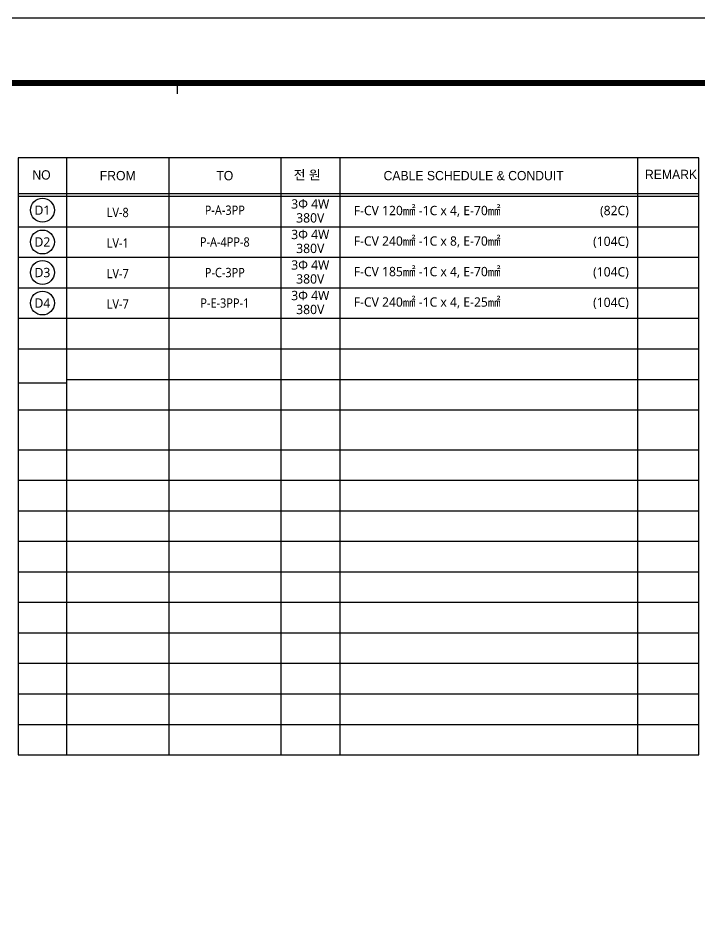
# Model space of a CAD drawing. Header units: millimetres. Extents: x 0 to 84100, y 0 to 59400.
# Drawn here: x 51047 to 72993, y 30663 to 59400 of the extents above; entities that cross this region are included whole.
import ezdxf
from ezdxf.enums import TextEntityAlignment as Align

# ---------------------------------------------------------------- set-up
doc = ezdxf.new("R2010")
doc.units = ezdxf.units.MM
doc.header["$LTSCALE"] = 1000
doc.linetypes.add('CEN', pattern=[62, 60, -1, 0, -1])
doc.linetypes.add('CONTINOUS', pattern=[0])
for name, color, linetype in [('XR-SHEET-SHT', 5, 'Continuous'), ('XREF', 7, 'CEN'), ('글씨', 2, 'CONTINOUS'), ('전선스케즐', 2, 'Continuous')]:
    doc.layers.add(name, color=color, linetype=linetype)
doc.layers.add('XR-SHEET-TEMP', color=171, linetype='Continuous', plot=False)
doc.styles.add('GHS', font='malgun.ttf')
doc.styles.add('울릉도', font='')
doc.styles.get('울릉도').set_extended_font_data('HY울릉도L')

# ---------------------------------------------------------------- blocks, each defined once
blk = doc.blocks.new('XR-FORM-EE', base_point=(461, 408))
at = {"layer": 'XR-SHEET-SHT', "color": 5}
blk.add_lwpolyline([(0, 118800), (168200, 118800), (168200, 0), (0, 0)], close=True, dxfattribs=at)
at = {"layer": 'XR-SHEET-SHT', "color": 5, "const_width": 400}
blk.add_lwpolyline([(9300, 114600), (163900, 114600), (163900, 4200), (9300, 4200)], close=True, dxfattribs=at)
at = {"layer": 'XR-SHEET-TEMP'}
blk.add_line((112350, 114600), (112350, 113900), dxfattribs=at)

msp = doc.modelspace()

# ---------------------------------------------------------------- linework, layer by layer
at = {"layer": '글씨', "color": 6}
for centre in [(51839, 53206), (51839, 52181), (51839, 51198), (51839, 50215)]:
    msp.add_circle(centre, 385, dxfattribs=at)
at = {"layer": '전선스케즐', "color": 6}
for p, q in [((51062, 54893), (51062, 46775)), ((52616, 54893), (52616, 46775)), ((55915, 54893), (55915, 46775)), ((59514, 54893), (59514, 46775)), ((59514, 54893), (59514, 46775)), ((61420, 54893), (61420, 46775)), ((71002, 54893), (71002, 46775)), ((51062, 53746), (72985, 53746)), ((51062, 53656), (72985, 53656)), ((51062, 52673), (52616, 52673)), ((51062, 52673), (52616, 52673)), ((52616, 52673), (72985, 52673)), ((52616, 52673), (72985, 52673)), ((51062, 51690), (52616, 51690)), ((52616, 51690), (72985, 51690)), ((51062, 50707), (52616, 50707)), ((52616, 50707), (72985, 50707)), ((51062, 49724), (52616, 49724)), ((52616, 49724), (72985, 49724)), ((51062, 48741), (52616, 48741)), ((52616, 48741), (72985, 48741)), ((52616, 47758), (72985, 47758)), ((51062, 47647), (52616, 47647)), ((51062, 46775), (72985, 46775)), ((51062, 46775), (51062, 35663)), ((51062, 46775), (72985, 46775)), ((52616, 46775), (52616, 35663)), ((55915, 46775), (72985, 46775)), ((55915, 46775), (55915, 35663)), ((59514, 46775), (59514, 35663)), ((59514, 46775), (59514, 35663)), ((61420, 46775), (61420, 35663)), ((71002, 46775), (71002, 35663)), ((51062, 45492), (52616, 45492)), ((52616, 45492), (72985, 45492)), ((51062, 44509), (52616, 44509)), ((52616, 44509), (72985, 44509)), ((51062, 43527), (52616, 43527)), ((52616, 43527), (72985, 43527)), ((51062, 42544), (52616, 42544)), ((52616, 42544), (72985, 42544)), ((51062, 41561), (52616, 41561)), ((52616, 41561), (72985, 41561)), ((51062, 40578), (52616, 40578)), ((52616, 40578), (72985, 40578)), ((51062, 39595), (52616, 39595)), ((52616, 39595), (72985, 39595)), ((51062, 38612), (52616, 38612)), ((52616, 38612), (72985, 38612)), ((51062, 37629), (52616, 37629)), ((52616, 37629), (72985, 37629)), ((51062, 36646), (52616, 36646)), ((52616, 36646), (72985, 36646)), ((51062, 35663), (52616, 35663)), ((51062, 35663), (52616, 35663)), ((51062, 35663), (52616, 35663)), ((51062, 35663), (72985, 35663)), ((55915, 35663), (72985, 35663)), ((55915, 35663), (72985, 35663))]:
    msp.add_line(p, q, dxfattribs=at)
for points in [[(72985, 46775), (72985, 54893), (51062, 54893)], [(72985, 35663), (72985, 46775)]]:
    msp.add_lwpolyline(points, dxfattribs=at)

# ---------------------------------------------------------------- block references
at = {"layer": 'XREF', "xscale": 0.5, "yscale": 0.5, "zscale": 0.5}
msp.add_blockref('XR-FORM-EE', (231, 204), dxfattribs=at)

# ---------------------------------------------------------------- texts
at = {"layer": '글씨', "color": 3, "style": 'GHS'}
for s, p in [('D1', (51839, 53206)), ('D2', (51839, 52181)), ('D3', (51839, 51198)), ('D4', (51839, 50215))]:
    msp.add_text(s, height=300, dxfattribs=at).set_placement(p, align=Align.MIDDLE_CENTER)
at = {"layer": '전선스케즐', "color": 6, "style": '울릉도'}
for s, p in [('NO', (51515, 54192)), ('전 원', (59936, 54192)), ('CABLE SCHEDULE & CONDUIT', (62828, 54169)), ('REMARK', (71248, 54207))]:
    msp.add_text(s, height=300, dxfattribs=at).set_placement(p)
for s, p in [('FROM', (54265, 54319)), ('TO', (57714, 54319))]:
    msp.add_text(s, height=300, dxfattribs=at).set_placement(p, align=Align.MIDDLE)
at = {"layer": '전선스케즐', "color": 3, "style": 'GHS'}
for s, p in [('3Ф 4W', (60467, 53407)), ('380V', (60467, 52958)), ('3Ф 4W', (60467, 52424)), ('380V', (60467, 51975)), ('3Ф 4W', (60467, 51441)), ('380V', (60467, 50992)), ('3Ф 4W', (60467, 50458)), ('380V', (60467, 50009))]:
    msp.add_text(s, height=300, dxfattribs=at).set_placement(p, align=Align.MIDDLE)
at = {"layer": '전선스케즐', "color": 3, "style": 'GHS', "width": 0.9}
for s, p in [('LV-8', (54265, 53132)), ('LV-1', (54265, 52149)), ('LV-7', (54265, 51166)), ('LV-7', (54265, 50183))]:
    msp.add_text(s, height=300, dxfattribs=at).set_placement(p, align=Align.MIDDLE)
for s, p in [('P-A-3PP', (57714, 53206)), ('P-A-4PP-8', (57714, 52181)), ('P-C-3PP', (57714, 51198)), ('P-E-3PP-1', (57714, 50215))]:
    msp.add_text(s, height=300, dxfattribs=at).set_placement(p, align=Align.MIDDLE_CENTER)
at = {"layer": '전선스케즐', "color": 3, "style": 'GHS'}
for s, p in [('F-CV 120㎟ -1C x 4, E-70㎟', (61867, 53195)), ('F-CV 240㎟ -1C x 8, E-70㎟', (61867, 52212)), ('F-CV 185㎟ -1C x 4, E-70㎟', (61867, 51229)), ('F-CV 240㎟ -1C x 4, E-25㎟', (61867, 50247))]:
    msp.add_text(s, height=300, dxfattribs=at).set_placement(p, align=Align.MIDDLE_LEFT)
for s, p in [('(82C)', (70728, 53195)), ('(104C)', (70728, 52203)), ('(104C)', (70728, 51220)), ('(104C)', (70728, 50237))]:
    msp.add_text(s, height=300, dxfattribs=at).set_placement(p, align=Align.MIDDLE_RIGHT)

doc.saveas('drawing.dxf')
